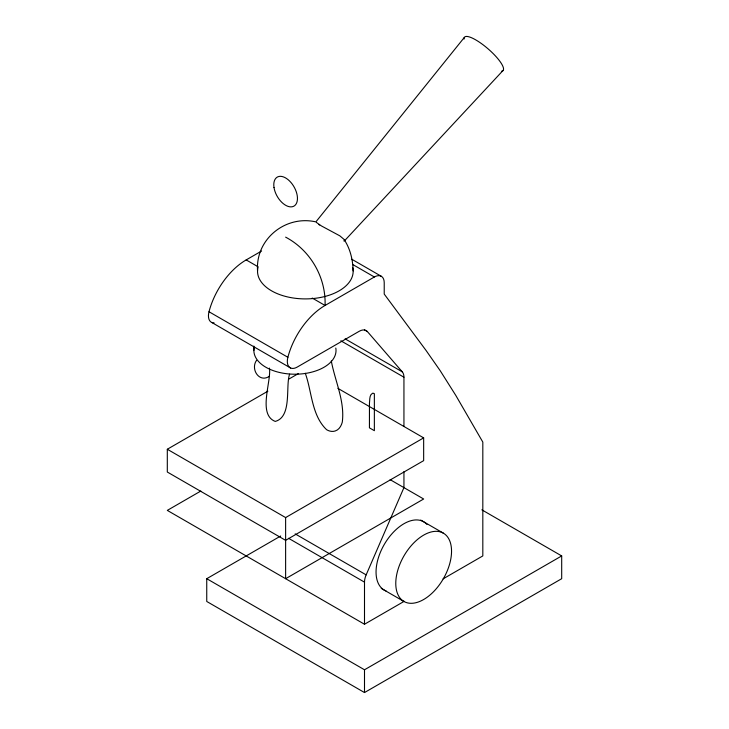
<?xml version="1.0" encoding="UTF-8"?>
<svg xmlns="http://www.w3.org/2000/svg" width="729" height="729" viewBox="0 0 729 729"><rect width="100%" height="100%" fill="white"/><g stroke="black" fill="none" stroke-linecap="round" stroke-linejoin="round"><path stroke-width="1.09" d="M253.874 350.503L253.874 346.075M257.537 270.842C255.387 239.139 285.486 214.927 315.885 221.88L464.3 37.498M269.457 368.109C271.47 381.586 257.501 414.628 275.252 421.417C292.356 416.76 285.331 385.832 289.613 374.159M256.562 360.326C250.229 369.147 259.314 383.326 269.484 376.21M404.249 601.288L364.5 624.243L364.5 582.143A13.942 8.046 -60 0 1 366.158 574.871L403.939 487.619L403.939 471.636M343.778 240.916L344.598 240.652L344.015 239.385L339.851 235.85L321.453 225.954L316.359 222.409M344.535 240.78L503.302 70.212M214.089 322.901A13.942 8.046 -60 0 1 209.004 311.748A55.778 32.204 -60 0 1 246.183 259.916L261.593 251.022M443.068 578.881L482.817 555.926L482.817 442.084L455.807 395.437L440.161 370.642L426.064 350.467L384.219 294.069L384.219 282.688A13.942 8.046 -60 0 0 374.36 276.993L325.061 305.46A55.778 32.204 -60 0 0 287.882 357.283A13.942 8.046 -60 0 0 297.177 367.097L359.224 331.276A13.942 8.046 -60 0 1 367.425 331.604L402.28 371.854A13.942 8.046 -60 0 1 403.939 377.212L403.939 426.492M337.882 388.347L423.658 437.874L423.658 460.646L285.622 540.335L167.305 472.027L167.305 449.255L267.871 391.191M288.584 379.244L298.443 373.549M200.83 491.036L167.305 510.391L364.5 624.243M167.305 449.255L285.622 517.572L423.658 437.874M481.833 509.826L561.694 555.926L561.694 578.698L364.5 692.55L206.744 601.471L206.744 578.698L280.692 536.006M206.744 578.698L364.5 669.778L561.694 555.926M351.752 259.223L381.331 276.309M352.727 264.509L374.36 276.993M246.183 259.916L258.166 266.832A47.804 27.602 0 0 0 304.512 298.899A47.804 27.602 0 0 0 352.763 267.78M312.24 298.061L325.061 305.46C326.136 277.457 310.408 250.211 285.622 237.144M364.473 329.9L367.425 331.604M345.099 338.839L402.28 371.854M340.835 340.78L403.939 377.212M209.004 311.748L287.882 357.283M211.793 322.491L290.671 368.027M390.133 479.655L423.658 499.001L285.622 578.698L285.622 517.572M420.697 520.069L443.378 533.163A39.439 22.772 -60 0 1 430.875 594.253A39.439 22.772 -60 0 1 396.722 574.534A39.439 22.772 -60 0 1 443.378 533.163M295.163 533.892L366.158 574.871M381.258 588.376L403.939 601.471M288.584 538.312L364.5 582.143M344.48 240.087C350.421 249.254 352.854 260.089 353.146 270.924M305.296 373.266C311.939 391.71 311.538 415.393 326.628 429.718C329.207 431.258 332.351 431.951 335.249 430.967C339.14 429.709 341.254 425.891 342.284 422.173C344.999 401.305 335.03 381.158 331.303 360.955M364.5 669.778L364.5 692.55M464.072 39.038A25.497 6.579 40.9 0 1 487.965 48.752A25.497 6.579 40.9 0 1 501.424 71.26M335.796 348.052A41.07 23.711 0 0 1 294.944 374.214A41.07 23.711 0 0 1 254.093 348.052M386.069 590.973A39.439 22.772 -60 0 1 385.158 542.968A39.439 22.772 -60 0 1 426.921 524.415M318.892 224.559A17.861 1.212 37.2 0 1 319.63 225.042M369.457 403.055L369.43 427.85L374.36 430.693L374.36 393.687L373.895 393.46A4.465 2.579 60 0 0 372.546 393.268C369.202 395.009 369.904 399.893 369.457 403.055M274.004 187.49A16.731 9.659 60 0 0 293.368 206.407A16.731 9.659 60 0 0 289.495 180.929A16.731 9.659 60 0 0 274.004 187.49"/></g></svg>
